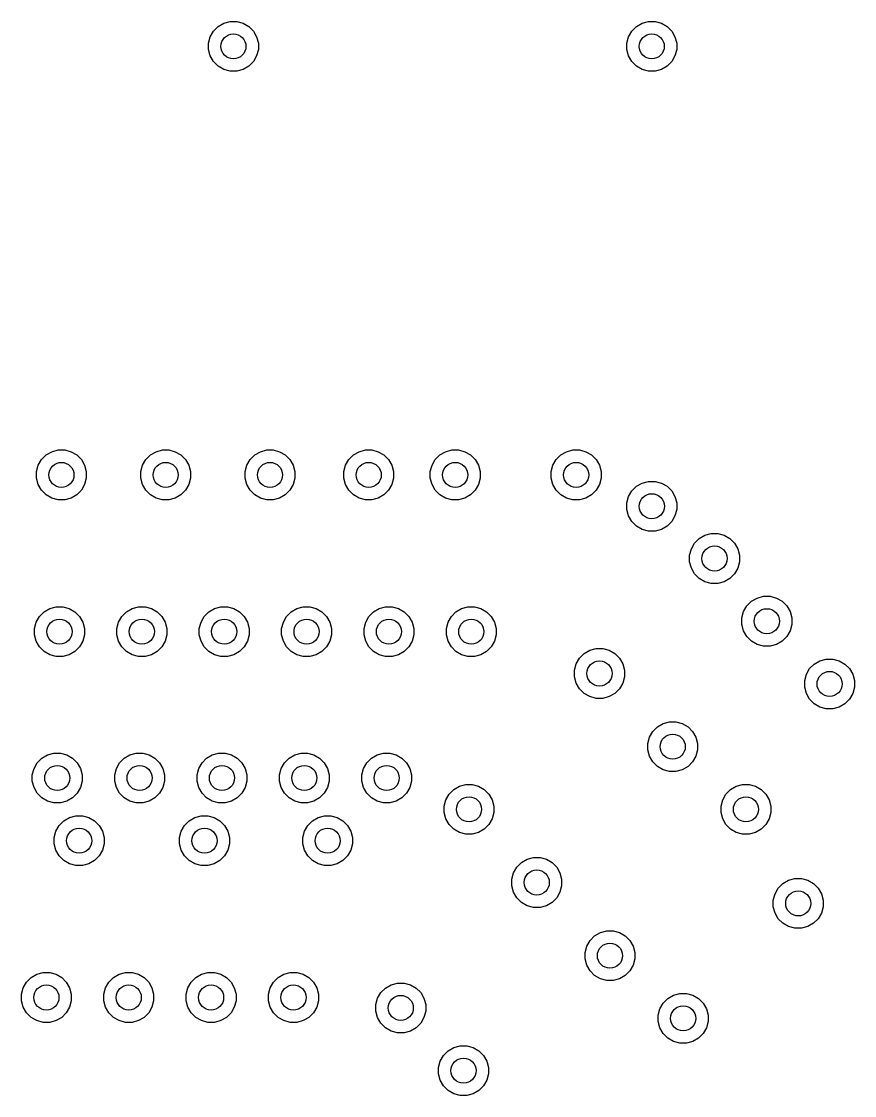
# Model space of a CAD drawing. Header units: inches. Extents: x 5.8 to 17.9, y -6.4 to -1.3.
# Drawn here: x 14.834 to 15.232, y -4.64 to -4.126 of the extents above; entities that cross this region are included whole.
import ezdxf

# ---------------------------------------------------------------- set-up
doc = ezdxf.new("R2010")
doc.units = ezdxf.units.IN
doc.header["$MEASUREMENT"] = 0
doc.layers.add('In1.Cu', color=91, linetype='CONTINUOUS', true_color=0x7fc87f)

msp = doc.modelspace()

# ---------------------------------------------------------------- linework, layer by layer
at = {"layer": 'In1.Cu', "linetype": 'CONTINUOUS'}
for p, q in [((14.92446, -4.13365), (14.92602, -4.13094)), ((14.92602, -4.13094), (14.92824, -4.12872)), ((14.92824, -4.12872), (14.93096, -4.12715)), ((14.93096, -4.12715), (14.93398, -4.12634)), ((14.93398, -4.12634), (14.93712, -4.12634)), ((14.93712, -4.12634), (14.94015, -4.12715)), ((14.94015, -4.12715), (14.94286, -4.12872)), ((14.94286, -4.12872), (14.94508, -4.13094)), ((14.94508, -4.13094), (14.94665, -4.13365)), ((15.12446, -4.13365), (15.12602, -4.13094)), ((15.12602, -4.13094), (15.12824, -4.12872)), ((15.12824, -4.12872), (15.13096, -4.12715)), ((15.13096, -4.12715), (15.13398, -4.12634)), ((15.13398, -4.12634), (15.13712, -4.12634)), ((15.13712, -4.12634), (15.14015, -4.12715)), ((15.14015, -4.12715), (15.14286, -4.12872)), ((15.14286, -4.12872), (15.14508, -4.13094)), ((15.14508, -4.13094), (15.14664, -4.13365)), ((14.92365, -4.13668), (14.92446, -4.13365)), ((14.94665, -4.13365), (14.94746, -4.13668)), ((15.12365, -4.13668), (15.12446, -4.13365)), ((15.14664, -4.13365), (15.14746, -4.13668)), ((14.92365, -4.13982), (14.92365, -4.13668)), ((14.92446, -4.14284), (14.92365, -4.13982)), ((14.94746, -4.13982), (14.94665, -4.14284)), ((14.94746, -4.13668), (14.94746, -4.13982)), ((15.12365, -4.13982), (15.12365, -4.13668)), ((15.12446, -4.14284), (15.12365, -4.13982)), ((15.14746, -4.13982), (15.14664, -4.14284)), ((15.14746, -4.13668), (15.14746, -4.13982)), ((14.92602, -4.14556), (14.92446, -4.14284)), ((14.92824, -4.14777), (14.92602, -4.14556)), ((14.94508, -4.14556), (14.94286, -4.14777)), ((14.94665, -4.14284), (14.94508, -4.14556)), ((15.12602, -4.14556), (15.12446, -4.14284)), ((15.12824, -4.14777), (15.12602, -4.14556)), ((15.14508, -4.14556), (15.14286, -4.14777)), ((15.14664, -4.14284), (15.14508, -4.14556)), ((14.93096, -4.14934), (14.92824, -4.14777)), ((14.93398, -4.15015), (14.93096, -4.14934)), ((14.93712, -4.15015), (14.93398, -4.15015)), ((14.94015, -4.14934), (14.93712, -4.15015)), ((14.94286, -4.14777), (14.94015, -4.14934)), ((15.13096, -4.14934), (15.12824, -4.14777)), ((15.13398, -4.15015), (15.13096, -4.14934)), ((15.13712, -4.15015), (15.13398, -4.15015)), ((15.14015, -4.14934), (15.13712, -4.15015)), ((15.14286, -4.14777), (15.14015, -4.14934)), ((14.84873, -4.33215), (14.85176, -4.33134)), ((14.85176, -4.33134), (14.85489, -4.33134)), ((14.85489, -4.33134), (14.85792, -4.33215)), ((14.89857, -4.33215), (14.9016, -4.33134)), ((14.9016, -4.33134), (14.90474, -4.33134)), ((14.90474, -4.33134), (14.90776, -4.33215)), ((14.94844, -4.33215), (14.95146, -4.33134)), ((14.95146, -4.33134), (14.9546, -4.33134)), ((14.9546, -4.33134), (14.95763, -4.33215)), ((14.99562, -4.33215), (14.99865, -4.33134)), ((14.99865, -4.33134), (15.00178, -4.33134)), ((15.00178, -4.33134), (15.00481, -4.33215)), ((15.03698, -4.33215), (15.04001, -4.33134)), ((15.04001, -4.33134), (15.04314, -4.33134)), ((15.04314, -4.33134), (15.04617, -4.33215)), ((15.09479, -4.33215), (15.09782, -4.33134)), ((15.09782, -4.33134), (15.10096, -4.33134)), ((15.10096, -4.33134), (15.10398, -4.33215)), ((14.84223, -4.33865), (14.8438, -4.33594)), ((14.8438, -4.33594), (14.84602, -4.33372)), ((14.84602, -4.33372), (14.84873, -4.33215)), ((14.85792, -4.33215), (14.86064, -4.33372)), ((14.86064, -4.33372), (14.86285, -4.33594)), ((14.86285, -4.33594), (14.86442, -4.33865)), ((14.89208, -4.33865), (14.89364, -4.33594)), ((14.89364, -4.33594), (14.89586, -4.33372)), ((14.89586, -4.33372), (14.89857, -4.33215)), ((14.90776, -4.33215), (14.91048, -4.33372)), ((14.91048, -4.33372), (14.9127, -4.33594)), ((14.9127, -4.33594), (14.91426, -4.33865)), ((14.94194, -4.33865), (14.94351, -4.33594)), ((14.94351, -4.33594), (14.94572, -4.33372)), ((14.94572, -4.33372), (14.94844, -4.33215)), ((14.95763, -4.33215), (14.96034, -4.33372)), ((14.96034, -4.33372), (14.96256, -4.33594)), ((14.96256, -4.33594), (14.96413, -4.33865)), ((14.98912, -4.33865), (14.99069, -4.33594)), ((14.99069, -4.33594), (14.99291, -4.33372)), ((14.99291, -4.33372), (14.99562, -4.33215)), ((15.00481, -4.33215), (15.00753, -4.33372)), ((15.00753, -4.33372), (15.00974, -4.33594)), ((15.00974, -4.33594), (15.01131, -4.33865)), ((15.03048, -4.33865), (15.03205, -4.33594)), ((15.03205, -4.33594), (15.03426, -4.33372)), ((15.03426, -4.33372), (15.03698, -4.33215)), ((15.04617, -4.33215), (15.04888, -4.33372)), ((15.04888, -4.33372), (15.0511, -4.33594)), ((15.0511, -4.33594), (15.05267, -4.33865)), ((15.0883, -4.33865), (15.08986, -4.33594)), ((15.08986, -4.33594), (15.09208, -4.33372)), ((15.09208, -4.33372), (15.09479, -4.33215)), ((15.10398, -4.33215), (15.1067, -4.33372)), ((15.1067, -4.33372), (15.10892, -4.33594)), ((15.10892, -4.33594), (15.11048, -4.33865)), ((14.84142, -4.34168), (14.84223, -4.33865)), ((14.84142, -4.34482), (14.84142, -4.34168)), ((14.86442, -4.33865), (14.86523, -4.34168)), ((14.86523, -4.34168), (14.86523, -4.34482)), ((14.89126, -4.34168), (14.89208, -4.33865)), ((14.89126, -4.34482), (14.89126, -4.34168)), ((14.91426, -4.33865), (14.91507, -4.34168)), ((14.91507, -4.34168), (14.91507, -4.34482)), ((14.94113, -4.34168), (14.94194, -4.33865)), ((14.94113, -4.34482), (14.94113, -4.34168)), ((14.96413, -4.33865), (14.96494, -4.34168)), ((14.96494, -4.34168), (14.96494, -4.34482)), ((14.98831, -4.34168), (14.98912, -4.33865)), ((14.98831, -4.34482), (14.98831, -4.34168)), ((15.01131, -4.33865), (15.01212, -4.34168)), ((15.01212, -4.34168), (15.01212, -4.34482)), ((15.02967, -4.34168), (15.03048, -4.33865)), ((15.02967, -4.34482), (15.02967, -4.34168)), ((15.05267, -4.33865), (15.05348, -4.34168)), ((15.05348, -4.34168), (15.05348, -4.34482)), ((15.08748, -4.34168), (15.0883, -4.33865)), ((15.08748, -4.34482), (15.08748, -4.34168)), ((15.11048, -4.33865), (15.11129, -4.34168)), ((15.11129, -4.34168), (15.11129, -4.34482)), ((14.84223, -4.34784), (14.84142, -4.34482)), ((14.86523, -4.34482), (14.86442, -4.34784)), ((14.89208, -4.34784), (14.89126, -4.34482)), ((14.91507, -4.34482), (14.91426, -4.34784)), ((14.94194, -4.34784), (14.94113, -4.34482)), ((14.96494, -4.34482), (14.96413, -4.34784)), ((14.98912, -4.34784), (14.98831, -4.34482)), ((15.01212, -4.34482), (15.01131, -4.34784)), ((15.03048, -4.34784), (15.02967, -4.34482)), ((15.05348, -4.34482), (15.05267, -4.34784)), ((15.0883, -4.34784), (15.08748, -4.34482)), ((15.11129, -4.34482), (15.11048, -4.34784)), ((15.13096, -4.34715), (15.13398, -4.34634)), ((15.13398, -4.34634), (15.13712, -4.34634)), ((15.13712, -4.34634), (15.14015, -4.34715)), ((14.8438, -4.35056), (14.84223, -4.34784)), ((14.84602, -4.35277), (14.8438, -4.35056)), ((14.86285, -4.35056), (14.86064, -4.35277)), ((14.86442, -4.34784), (14.86285, -4.35056)), ((14.89364, -4.35056), (14.89208, -4.34784)), ((14.89586, -4.35277), (14.89364, -4.35056)), ((14.9127, -4.35056), (14.91048, -4.35277)), ((14.91426, -4.34784), (14.9127, -4.35056)), ((14.94351, -4.35056), (14.94194, -4.34784)), ((14.94572, -4.35277), (14.94351, -4.35056)), ((14.96256, -4.35056), (14.96034, -4.35277)), ((14.96413, -4.34784), (14.96256, -4.35056)), ((14.99069, -4.35056), (14.98912, -4.34784)), ((14.99291, -4.35277), (14.99069, -4.35056)), ((15.00974, -4.35056), (15.00753, -4.35277)), ((15.01131, -4.34784), (15.00974, -4.35056)), ((15.03205, -4.35056), (15.03048, -4.34784)), ((15.03426, -4.35277), (15.03205, -4.35056)), ((15.0511, -4.35056), (15.04888, -4.35277)), ((15.05267, -4.34784), (15.0511, -4.35056)), ((15.08986, -4.35056), (15.0883, -4.34784)), ((15.09208, -4.35277), (15.08986, -4.35056)), ((15.10892, -4.35056), (15.1067, -4.35277)), ((15.11048, -4.34784), (15.10892, -4.35056)), ((15.12446, -4.35365), (15.12602, -4.35094)), ((15.12602, -4.35094), (15.12824, -4.34872)), ((15.12824, -4.34872), (15.13096, -4.34715)), ((15.14015, -4.34715), (15.14286, -4.34872)), ((15.14286, -4.34872), (15.14508, -4.35094)), ((15.14508, -4.35094), (15.14664, -4.35365)), ((14.84873, -4.35434), (14.84602, -4.35277)), ((14.85176, -4.35515), (14.84873, -4.35434)), ((14.85489, -4.35515), (14.85176, -4.35515)), ((14.85792, -4.35434), (14.85489, -4.35515)), ((14.86064, -4.35277), (14.85792, -4.35434)), ((14.89857, -4.35434), (14.89586, -4.35277)), ((14.9016, -4.35515), (14.89857, -4.35434)), ((14.90474, -4.35515), (14.9016, -4.35515)), ((14.90776, -4.35434), (14.90474, -4.35515)), ((14.91048, -4.35277), (14.90776, -4.35434)), ((14.94844, -4.35434), (14.94572, -4.35277)), ((14.95146, -4.35515), (14.94844, -4.35434)), ((14.9546, -4.35515), (14.95146, -4.35515)), ((14.95763, -4.35434), (14.9546, -4.35515)), ((14.96034, -4.35277), (14.95763, -4.35434)), ((14.99562, -4.35434), (14.99291, -4.35277)), ((14.99865, -4.35515), (14.99562, -4.35434)), ((15.00178, -4.35515), (14.99865, -4.35515)), ((15.00481, -4.35434), (15.00178, -4.35515)), ((15.00753, -4.35277), (15.00481, -4.35434)), ((15.03698, -4.35434), (15.03426, -4.35277)), ((15.04001, -4.35515), (15.03698, -4.35434)), ((15.04314, -4.35515), (15.04001, -4.35515)), ((15.04617, -4.35434), (15.04314, -4.35515)), ((15.04888, -4.35277), (15.04617, -4.35434)), ((15.09479, -4.35434), (15.09208, -4.35277)), ((15.09782, -4.35515), (15.09479, -4.35434)), ((15.10096, -4.35515), (15.09782, -4.35515)), ((15.10398, -4.35434), (15.10096, -4.35515)), ((15.1067, -4.35277), (15.10398, -4.35434)), ((15.12365, -4.35668), (15.12446, -4.35365)), ((15.12365, -4.35982), (15.12365, -4.35668)), ((15.14664, -4.35365), (15.14746, -4.35668)), ((15.14746, -4.35668), (15.14746, -4.35982)), ((15.12446, -4.36284), (15.12365, -4.35982)), ((15.14746, -4.35982), (15.14664, -4.36284)), ((15.12602, -4.36556), (15.12446, -4.36284)), ((15.12824, -4.36777), (15.12602, -4.36556)), ((15.14508, -4.36556), (15.14286, -4.36777)), ((15.14664, -4.36284), (15.14508, -4.36556)), ((15.13096, -4.36934), (15.12824, -4.36777)), ((15.13398, -4.37015), (15.13096, -4.36934)), ((15.13712, -4.37015), (15.13398, -4.37015)), ((15.14015, -4.36934), (15.13712, -4.37015)), ((15.14286, -4.36777), (15.14015, -4.36934)), ((15.15824, -4.37372), (15.16096, -4.37215)), ((15.16096, -4.37215), (15.16398, -4.37134)), ((15.16398, -4.37134), (15.16712, -4.37134)), ((15.16712, -4.37134), (15.17015, -4.37215)), ((15.17015, -4.37215), (15.17286, -4.37372)), ((15.15446, -4.37865), (15.15602, -4.37594)), ((15.15602, -4.37594), (15.15824, -4.37372)), ((15.17286, -4.37372), (15.17508, -4.37594)), ((15.17508, -4.37594), (15.17664, -4.37865)), ((15.15365, -4.38168), (15.15446, -4.37865)), ((15.15365, -4.38482), (15.15365, -4.38168)), ((15.17664, -4.37865), (15.17746, -4.38168)), ((15.17746, -4.38168), (15.17746, -4.38482)), ((15.15446, -4.38784), (15.15365, -4.38482)), ((15.15602, -4.39056), (15.15446, -4.38784)), ((15.17664, -4.38784), (15.17508, -4.39056)), ((15.17746, -4.38482), (15.17664, -4.38784)), ((15.15824, -4.39277), (15.15602, -4.39056)), ((15.16096, -4.39434), (15.15824, -4.39277)), ((15.17286, -4.39277), (15.17015, -4.39434)), ((15.17508, -4.39056), (15.17286, -4.39277)), ((15.16398, -4.39515), (15.16096, -4.39434)), ((15.16712, -4.39515), (15.16398, -4.39515)), ((15.17015, -4.39434), (15.16712, -4.39515)), ((15.18324, -4.40372), (15.18596, -4.40215)), ((15.18596, -4.40215), (15.18898, -4.40134)), ((15.18898, -4.40134), (15.19212, -4.40134)), ((15.19212, -4.40134), (15.19515, -4.40215)), ((15.19515, -4.40215), (15.19786, -4.40372)), ((14.84509, -4.40872), (14.84781, -4.40715)), ((14.84781, -4.40715), (14.85083, -4.40634)), ((14.85083, -4.40634), (14.85397, -4.40634)), ((14.85397, -4.40634), (14.857, -4.40715)), ((14.857, -4.40715), (14.85971, -4.40872)), ((14.88446, -4.40872), (14.88718, -4.40715)), ((14.88718, -4.40715), (14.8902, -4.40634)), ((14.8902, -4.40634), (14.89334, -4.40634)), ((14.89334, -4.40634), (14.89637, -4.40715)), ((14.89637, -4.40715), (14.89908, -4.40872)), ((14.92383, -4.40872), (14.92655, -4.40715)), ((14.92655, -4.40715), (14.92957, -4.40634)), ((14.92957, -4.40634), (14.93271, -4.40634)), ((14.93271, -4.40634), (14.93574, -4.40715)), ((14.93574, -4.40715), (14.93845, -4.40872)), ((14.9632, -4.40872), (14.96592, -4.40715)), ((14.96592, -4.40715), (14.96894, -4.40634)), ((14.96894, -4.40634), (14.97208, -4.40634)), ((14.97208, -4.40634), (14.97511, -4.40715)), ((14.97511, -4.40715), (14.97782, -4.40872)), ((15.00257, -4.40872), (15.00529, -4.40715)), ((15.00529, -4.40715), (15.00831, -4.40634)), ((15.00831, -4.40634), (15.01145, -4.40634)), ((15.01145, -4.40634), (15.01448, -4.40715)), ((15.01448, -4.40715), (15.01719, -4.40872)), ((15.04194, -4.40872), (15.04466, -4.40715)), ((15.04466, -4.40715), (15.04768, -4.40634)), ((15.04768, -4.40634), (15.05082, -4.40634)), ((15.05082, -4.40634), (15.05385, -4.40715)), ((15.05385, -4.40715), (15.05656, -4.40872)), ((15.17946, -4.40865), (15.18102, -4.40594)), ((15.18102, -4.40594), (15.18324, -4.40372)), ((15.19786, -4.40372), (15.20008, -4.40594)), ((15.20008, -4.40594), (15.20164, -4.40865)), ((14.84131, -4.41365), (14.84288, -4.41094)), ((14.84288, -4.41094), (14.84509, -4.40872)), ((14.85971, -4.40872), (14.86193, -4.41094)), ((14.86193, -4.41094), (14.8635, -4.41365)), ((14.88068, -4.41365), (14.88225, -4.41094)), ((14.88225, -4.41094), (14.88446, -4.40872)), ((14.89908, -4.40872), (14.9013, -4.41094)), ((14.9013, -4.41094), (14.90287, -4.41365)), ((14.92005, -4.41365), (14.92162, -4.41094)), ((14.92162, -4.41094), (14.92383, -4.40872)), ((14.93845, -4.40872), (14.94067, -4.41094)), ((14.94067, -4.41094), (14.94224, -4.41365)), ((14.95942, -4.41365), (14.96099, -4.41094)), ((14.96099, -4.41094), (14.9632, -4.40872)), ((14.97782, -4.40872), (14.98004, -4.41094)), ((14.98004, -4.41094), (14.98161, -4.41365)), ((14.99879, -4.41365), (15.00036, -4.41094)), ((15.00036, -4.41094), (15.00257, -4.40872)), ((15.01719, -4.40872), (15.01941, -4.41094)), ((15.01941, -4.41094), (15.02098, -4.41365)), ((15.03816, -4.41365), (15.03973, -4.41094)), ((15.03973, -4.41094), (15.04194, -4.40872)), ((15.05656, -4.40872), (15.05878, -4.41094)), ((15.05878, -4.41094), (15.06035, -4.41365)), ((15.17865, -4.41168), (15.17946, -4.40865)), ((15.17865, -4.41482), (15.17865, -4.41168)), ((15.20164, -4.40865), (15.20246, -4.41168)), ((15.20246, -4.41168), (15.20246, -4.41482)), ((14.8405, -4.41668), (14.84131, -4.41365)), ((14.8405, -4.41982), (14.8405, -4.41668)), ((14.8635, -4.41365), (14.86431, -4.41668)), ((14.86431, -4.41668), (14.86431, -4.41982)), ((14.87987, -4.41668), (14.88068, -4.41365)), ((14.87987, -4.41982), (14.87987, -4.41668)), ((14.90287, -4.41365), (14.90368, -4.41668)), ((14.90368, -4.41668), (14.90368, -4.41982)), ((14.91924, -4.41668), (14.92005, -4.41365)), ((14.91924, -4.41982), (14.91924, -4.41668)), ((14.94224, -4.41365), (14.94305, -4.41668)), ((14.94305, -4.41668), (14.94305, -4.41982)), ((14.95861, -4.41668), (14.95942, -4.41365)), ((14.95861, -4.41982), (14.95861, -4.41668)), ((14.98161, -4.41365), (14.98242, -4.41668)), ((14.98242, -4.41668), (14.98242, -4.41982)), ((14.99798, -4.41668), (14.99879, -4.41365)), ((14.99798, -4.41982), (14.99798, -4.41668)), ((15.02098, -4.41365), (15.02179, -4.41668)), ((15.02179, -4.41668), (15.02179, -4.41982)), ((15.03735, -4.41668), (15.03816, -4.41365)), ((15.03735, -4.41982), (15.03735, -4.41668)), ((15.06035, -4.41365), (15.06116, -4.41668)), ((15.06116, -4.41668), (15.06116, -4.41982)), ((15.17946, -4.41784), (15.17865, -4.41482)), ((15.18102, -4.42056), (15.17946, -4.41784)), ((15.20164, -4.41784), (15.20008, -4.42056)), ((15.20246, -4.41482), (15.20164, -4.41784)), ((14.84131, -4.42284), (14.8405, -4.41982)), ((14.84288, -4.42556), (14.84131, -4.42284)), ((14.8635, -4.42284), (14.86193, -4.42556)), ((14.86431, -4.41982), (14.8635, -4.42284)), ((14.88068, -4.42284), (14.87987, -4.41982)), ((14.88225, -4.42556), (14.88068, -4.42284)), ((14.90287, -4.42284), (14.9013, -4.42556)), ((14.90368, -4.41982), (14.90287, -4.42284)), ((14.92005, -4.42284), (14.91924, -4.41982)), ((14.92162, -4.42556), (14.92005, -4.42284)), ((14.94224, -4.42284), (14.94067, -4.42556)), ((14.94305, -4.41982), (14.94224, -4.42284)), ((14.95942, -4.42284), (14.95861, -4.41982)), ((14.96099, -4.42556), (14.95942, -4.42284)), ((14.98161, -4.42284), (14.98004, -4.42556)), ((14.98242, -4.41982), (14.98161, -4.42284)), ((14.99879, -4.42284), (14.99798, -4.41982)), ((15.00036, -4.42556), (14.99879, -4.42284)), ((15.02098, -4.42284), (15.01941, -4.42556)), ((15.02179, -4.41982), (15.02098, -4.42284)), ((15.03816, -4.42284), (15.03735, -4.41982)), ((15.03973, -4.42556), (15.03816, -4.42284)), ((15.06035, -4.42284), (15.05878, -4.42556)), ((15.06116, -4.41982), (15.06035, -4.42284)), ((15.18324, -4.42277), (15.18102, -4.42056)), ((15.18596, -4.42434), (15.18324, -4.42277)), ((15.19786, -4.42277), (15.19515, -4.42434)), ((15.20008, -4.42056), (15.19786, -4.42277)), ((14.84509, -4.42777), (14.84288, -4.42556)), ((14.84781, -4.42934), (14.84509, -4.42777)), ((14.85971, -4.42777), (14.857, -4.42934)), ((14.86193, -4.42556), (14.85971, -4.42777)), ((14.88446, -4.42777), (14.88225, -4.42556)), ((14.88718, -4.42934), (14.88446, -4.42777)), ((14.89908, -4.42777), (14.89637, -4.42934)), ((14.9013, -4.42556), (14.89908, -4.42777)), ((14.92383, -4.42777), (14.92162, -4.42556)), ((14.92655, -4.42934), (14.92383, -4.42777)), ((14.93845, -4.42777), (14.93574, -4.42934)), ((14.94067, -4.42556), (14.93845, -4.42777)), ((14.9632, -4.42777), (14.96099, -4.42556)), ((14.96592, -4.42934), (14.9632, -4.42777)), ((14.97782, -4.42777), (14.97511, -4.42934)), ((14.98004, -4.42556), (14.97782, -4.42777)), ((15.00257, -4.42777), (15.00036, -4.42556)), ((15.00529, -4.42934), (15.00257, -4.42777)), ((15.01719, -4.42777), (15.01448, -4.42934)), ((15.01941, -4.42556), (15.01719, -4.42777)), ((15.04194, -4.42777), (15.03973, -4.42556)), ((15.04466, -4.42934), (15.04194, -4.42777)), ((15.05656, -4.42777), (15.05385, -4.42934)), ((15.05878, -4.42556), (15.05656, -4.42777)), ((15.10102, -4.43094), (15.10324, -4.42872)), ((15.10324, -4.42872), (15.10596, -4.42715)), ((15.10596, -4.42715), (15.10898, -4.42634)), ((15.10898, -4.42634), (15.11212, -4.42634)), ((15.11212, -4.42634), (15.11515, -4.42715)), ((15.11515, -4.42715), (15.11786, -4.42872)), ((15.11786, -4.42872), (15.12008, -4.43094)), ((15.18898, -4.42515), (15.18596, -4.42434)), ((15.19212, -4.42515), (15.18898, -4.42515)), ((15.19515, -4.42434), (15.19212, -4.42515)), ((14.85083, -4.43015), (14.84781, -4.42934)), ((14.85397, -4.43015), (14.85083, -4.43015)), ((14.857, -4.42934), (14.85397, -4.43015)), ((14.8902, -4.43015), (14.88718, -4.42934)), ((14.89334, -4.43015), (14.8902, -4.43015)), ((14.89637, -4.42934), (14.89334, -4.43015)), ((14.92957, -4.43015), (14.92655, -4.42934)), ((14.93271, -4.43015), (14.92957, -4.43015)), ((14.93574, -4.42934), (14.93271, -4.43015)), ((14.96894, -4.43015), (14.96592, -4.42934)), ((14.97208, -4.43015), (14.96894, -4.43015)), ((14.97511, -4.42934), (14.97208, -4.43015)), ((15.00831, -4.43015), (15.00529, -4.42934)), ((15.01145, -4.43015), (15.00831, -4.43015)), ((15.01448, -4.42934), (15.01145, -4.43015)), ((15.04768, -4.43015), (15.04466, -4.42934)), ((15.05082, -4.43015), (15.04768, -4.43015)), ((15.05385, -4.42934), (15.05082, -4.43015)), ((15.09865, -4.43668), (15.09946, -4.43365)), ((15.09946, -4.43365), (15.10102, -4.43094)), ((15.12008, -4.43094), (15.12164, -4.43365)), ((15.12164, -4.43365), (15.12246, -4.43668)), ((15.21102, -4.43594), (15.21324, -4.43372)), ((15.21324, -4.43372), (15.21596, -4.43215)), ((15.21596, -4.43215), (15.21898, -4.43134)), ((15.21898, -4.43134), (15.22212, -4.43134)), ((15.22212, -4.43134), (15.22515, -4.43215)), ((15.22515, -4.43215), (15.22786, -4.43372)), ((15.22786, -4.43372), (15.23008, -4.43594)), ((15.09865, -4.43982), (15.09865, -4.43668)), ((15.12246, -4.43668), (15.12246, -4.43982)), ((15.20865, -4.44168), (15.20946, -4.43865)), ((15.20946, -4.43865), (15.21102, -4.43594)), ((15.23008, -4.43594), (15.23165, -4.43865)), ((15.23165, -4.43865), (15.23246, -4.44168)), ((15.09946, -4.44284), (15.09865, -4.43982)), ((15.10102, -4.44556), (15.09946, -4.44284)), ((15.12164, -4.44284), (15.12008, -4.44556)), ((15.12246, -4.43982), (15.12164, -4.44284)), ((15.20865, -4.44482), (15.20865, -4.44168)), ((15.23246, -4.44168), (15.23246, -4.44482)), ((15.10324, -4.44777), (15.10102, -4.44556)), ((15.10596, -4.44934), (15.10324, -4.44777)), ((15.10898, -4.45015), (15.10596, -4.44934)), ((15.11515, -4.44934), (15.11212, -4.45015)), ((15.11786, -4.44777), (15.11515, -4.44934)), ((15.12008, -4.44556), (15.11786, -4.44777)), ((15.20946, -4.44784), (15.20865, -4.44482)), ((15.21102, -4.45056), (15.20946, -4.44784)), ((15.23165, -4.44784), (15.23008, -4.45056)), ((15.23246, -4.44482), (15.23165, -4.44784)), ((15.11212, -4.45015), (15.10898, -4.45015)), ((15.21324, -4.45277), (15.21102, -4.45056)), ((15.21596, -4.45434), (15.21324, -4.45277)), ((15.21898, -4.45515), (15.21596, -4.45434)), ((15.22515, -4.45434), (15.22212, -4.45515)), ((15.22786, -4.45277), (15.22515, -4.45434)), ((15.23008, -4.45056), (15.22786, -4.45277)), ((15.22212, -4.45515), (15.21898, -4.45515)), ((15.13602, -4.46594), (15.13824, -4.46372)), ((15.13824, -4.46372), (15.14096, -4.46215)), ((15.14096, -4.46215), (15.14398, -4.46134)), ((15.14398, -4.46134), (15.14712, -4.46134)), ((15.14712, -4.46134), (15.15015, -4.46215)), ((15.15015, -4.46215), (15.15286, -4.46372)), ((15.15286, -4.46372), (15.15508, -4.46594)), ((15.13365, -4.47168), (15.13446, -4.46865)), ((15.13446, -4.46865), (15.13602, -4.46594)), ((15.15508, -4.46594), (15.15664, -4.46865)), ((15.15664, -4.46865), (15.15746, -4.47168)), ((15.13365, -4.47482), (15.13365, -4.47168)), ((15.13446, -4.47784), (15.13365, -4.47482)), ((15.15746, -4.47482), (15.15664, -4.47784)), ((15.15746, -4.47168), (15.15746, -4.47482)), ((14.84179, -4.48094), (14.84401, -4.47872)), ((14.84401, -4.47872), (14.84672, -4.47715)), ((14.84672, -4.47715), (14.84975, -4.47634)), ((14.84975, -4.47634), (14.85289, -4.47634)), ((14.85289, -4.47634), (14.85591, -4.47715)), ((14.85591, -4.47715), (14.85863, -4.47872)), ((14.85863, -4.47872), (14.86085, -4.48094)), ((14.88116, -4.48094), (14.88338, -4.47872)), ((14.88338, -4.47872), (14.88609, -4.47715)), ((14.88609, -4.47715), (14.88912, -4.47634)), ((14.88912, -4.47634), (14.89226, -4.47634)), ((14.89226, -4.47634), (14.89528, -4.47715)), ((14.89528, -4.47715), (14.898, -4.47872)), ((14.898, -4.47872), (14.90022, -4.48094)), ((14.92053, -4.48094), (14.92275, -4.47872)), ((14.92275, -4.47872), (14.92546, -4.47715)), ((14.92546, -4.47715), (14.92849, -4.47634)), ((14.92849, -4.47634), (14.93163, -4.47634)), ((14.93163, -4.47634), (14.93465, -4.47715)), ((14.93465, -4.47715), (14.93737, -4.47872)), ((14.93737, -4.47872), (14.93959, -4.48094)), ((14.9599, -4.48094), (14.96212, -4.47872)), ((14.96212, -4.47872), (14.96483, -4.47715)), ((14.96483, -4.47715), (14.96786, -4.47634)), ((14.96786, -4.47634), (14.971, -4.47634)), ((14.971, -4.47634), (14.97402, -4.47715)), ((14.97402, -4.47715), (14.97674, -4.47872)), ((14.97674, -4.47872), (14.97896, -4.48094)), ((14.99927, -4.48094), (15.00149, -4.47872)), ((15.00149, -4.47872), (15.0042, -4.47715)), ((15.0042, -4.47715), (15.00723, -4.47634)), ((15.00723, -4.47634), (15.01037, -4.47634)), ((15.01037, -4.47634), (15.01339, -4.47715)), ((15.01339, -4.47715), (15.01611, -4.47872)), ((15.01611, -4.47872), (15.01833, -4.48094)), ((15.13602, -4.48056), (15.13446, -4.47784)), ((15.15664, -4.47784), (15.15508, -4.48056)), ((14.83941, -4.48668), (14.84023, -4.48365)), ((14.84023, -4.48365), (14.84179, -4.48094)), ((14.86085, -4.48094), (14.86241, -4.48365)), ((14.86241, -4.48365), (14.86322, -4.48668)), ((14.87878, -4.48668), (14.8796, -4.48365)), ((14.8796, -4.48365), (14.88116, -4.48094)), ((14.90022, -4.48094), (14.90178, -4.48365)), ((14.90178, -4.48365), (14.90259, -4.48668)), ((14.91815, -4.48668), (14.91897, -4.48365)), ((14.91897, -4.48365), (14.92053, -4.48094)), ((14.93959, -4.48094), (14.94115, -4.48365)), ((14.94115, -4.48365), (14.94196, -4.48668)), ((14.95752, -4.48668), (14.95834, -4.48365)), ((14.95834, -4.48365), (14.9599, -4.48094)), ((14.97896, -4.48094), (14.98052, -4.48365)), ((14.98052, -4.48365), (14.98133, -4.48668)), ((14.99689, -4.48668), (14.99771, -4.48365)), ((14.99771, -4.48365), (14.99927, -4.48094)), ((15.01833, -4.48094), (15.01989, -4.48365)), ((15.01989, -4.48365), (15.0207, -4.48668)), ((15.13824, -4.48277), (15.13602, -4.48056)), ((15.14096, -4.48434), (15.13824, -4.48277)), ((15.14398, -4.48515), (15.14096, -4.48434)), ((15.14712, -4.48515), (15.14398, -4.48515)), ((15.15015, -4.48434), (15.14712, -4.48515)), ((15.15286, -4.48277), (15.15015, -4.48434)), ((15.15508, -4.48056), (15.15286, -4.48277)), ((14.83941, -4.48982), (14.83941, -4.48668)), ((14.84023, -4.49284), (14.83941, -4.48982)), ((14.86322, -4.48982), (14.86241, -4.49284)), ((14.86322, -4.48668), (14.86322, -4.48982)), ((14.87878, -4.48982), (14.87878, -4.48668)), ((14.8796, -4.49284), (14.87878, -4.48982)), ((14.90259, -4.48982), (14.90178, -4.49284)), ((14.90259, -4.48668), (14.90259, -4.48982)), ((14.91815, -4.48982), (14.91815, -4.48668)), ((14.91897, -4.49284), (14.91815, -4.48982)), ((14.94196, -4.48982), (14.94115, -4.49284)), ((14.94196, -4.48668), (14.94196, -4.48982)), ((14.95752, -4.48982), (14.95752, -4.48668)), ((14.95834, -4.49284), (14.95752, -4.48982)), ((14.98133, -4.48982), (14.98052, -4.49284)), ((14.98133, -4.48668), (14.98133, -4.48982)), ((14.99689, -4.48982), (14.99689, -4.48668)), ((14.99771, -4.49284), (14.99689, -4.48982)), ((15.0207, -4.48982), (15.01989, -4.49284)), ((15.0207, -4.48668), (15.0207, -4.48982)), ((14.84179, -4.49556), (14.84023, -4.49284)), ((14.84401, -4.49777), (14.84179, -4.49556)), ((14.86085, -4.49556), (14.85863, -4.49777)), ((14.86241, -4.49284), (14.86085, -4.49556)), ((14.88116, -4.49556), (14.8796, -4.49284)), ((14.88338, -4.49777), (14.88116, -4.49556)), ((14.90022, -4.49556), (14.898, -4.49777)), ((14.90178, -4.49284), (14.90022, -4.49556)), ((14.92053, -4.49556), (14.91897, -4.49284)), ((14.92275, -4.49777), (14.92053, -4.49556)), ((14.93959, -4.49556), (14.93737, -4.49777)), ((14.94115, -4.49284), (14.93959, -4.49556)), ((14.9599, -4.49556), (14.95834, -4.49284)), ((14.96212, -4.49777), (14.9599, -4.49556)), ((14.97896, -4.49556), (14.97674, -4.49777)), ((14.98052, -4.49284), (14.97896, -4.49556)), ((14.99927, -4.49556), (14.99771, -4.49284)), ((15.00149, -4.49777), (14.99927, -4.49556)), ((15.01833, -4.49556), (15.01611, -4.49777)), ((15.01989, -4.49284), (15.01833, -4.49556)), ((15.03864, -4.49594), (15.04086, -4.49372)), ((15.04086, -4.49372), (15.04357, -4.49215)), ((15.04357, -4.49215), (15.0466, -4.49134)), ((15.0466, -4.49134), (15.04974, -4.49134)), ((15.04974, -4.49134), (15.05276, -4.49215)), ((15.05276, -4.49215), (15.05548, -4.49372)), ((15.05548, -4.49372), (15.0577, -4.49594)), ((15.17102, -4.49594), (15.17324, -4.49372)), ((15.17324, -4.49372), (15.17596, -4.49215)), ((15.17596, -4.49215), (15.17898, -4.49134)), ((15.17898, -4.49134), (15.18212, -4.49134)), ((15.18212, -4.49134), (15.18515, -4.49215)), ((15.18515, -4.49215), (15.18786, -4.49372)), ((15.18786, -4.49372), (15.19008, -4.49594)), ((14.84672, -4.49934), (14.84401, -4.49777)), ((14.84975, -4.50015), (14.84672, -4.49934)), ((14.85289, -4.50015), (14.84975, -4.50015)), ((14.85591, -4.49934), (14.85289, -4.50015)), ((14.85863, -4.49777), (14.85591, -4.49934)), ((14.88609, -4.49934), (14.88338, -4.49777)), ((14.88912, -4.50015), (14.88609, -4.49934)), ((14.89226, -4.50015), (14.88912, -4.50015)), ((14.89528, -4.49934), (14.89226, -4.50015)), ((14.898, -4.49777), (14.89528, -4.49934)), ((14.92546, -4.49934), (14.92275, -4.49777)), ((14.92849, -4.50015), (14.92546, -4.49934)), ((14.93163, -4.50015), (14.92849, -4.50015)), ((14.93465, -4.49934), (14.93163, -4.50015)), ((14.93737, -4.49777), (14.93465, -4.49934)), ((14.96483, -4.49934), (14.96212, -4.49777)), ((14.96786, -4.50015), (14.96483, -4.49934)), ((14.971, -4.50015), (14.96786, -4.50015)), ((14.97402, -4.49934), (14.971, -4.50015)), ((14.97674, -4.49777), (14.97402, -4.49934)), ((15.0042, -4.49934), (15.00149, -4.49777)), ((15.00723, -4.50015), (15.0042, -4.49934)), ((15.01037, -4.50015), (15.00723, -4.50015)), ((15.01339, -4.49934), (15.01037, -4.50015)), ((15.01611, -4.49777), (15.01339, -4.49934)), ((15.03626, -4.50168), (15.03708, -4.49865)), ((15.03708, -4.49865), (15.03864, -4.49594)), ((15.0577, -4.49594), (15.05926, -4.49865)), ((15.05926, -4.49865), (15.06007, -4.50168)), ((15.16865, -4.50168), (15.16946, -4.49865)), ((15.16946, -4.49865), (15.17102, -4.49594)), ((15.19008, -4.49594), (15.19164, -4.49865)), ((15.19164, -4.49865), (15.19246, -4.50168)), ((15.03626, -4.50482), (15.03626, -4.50168)), ((15.03708, -4.50784), (15.03626, -4.50482)), ((15.06007, -4.50482), (15.05926, -4.50784)), ((15.06007, -4.50168), (15.06007, -4.50482)), ((15.16865, -4.50482), (15.16865, -4.50168)), ((15.16946, -4.50784), (15.16865, -4.50482)), ((15.19246, -4.50482), (15.19164, -4.50784)), ((15.19246, -4.50168), (15.19246, -4.50482)), ((14.85072, -4.51365), (14.85228, -4.51094)), ((14.85228, -4.51094), (14.8545, -4.50872)), ((14.8545, -4.50872), (14.85722, -4.50715)), ((14.85722, -4.50715), (14.86024, -4.50634)), ((14.86024, -4.50634), (14.86338, -4.50634)), ((14.86338, -4.50634), (14.86641, -4.50715)), ((14.86641, -4.50715), (14.86912, -4.50872)), ((14.86912, -4.50872), (14.87134, -4.51094)), ((14.87134, -4.51094), (14.8729, -4.51365)), ((14.91064, -4.51365), (14.91221, -4.51094)), ((14.91221, -4.51094), (14.91442, -4.50872)), ((14.91442, -4.50872), (14.91714, -4.50715)), ((14.91714, -4.50715), (14.92016, -4.50634)), ((14.92016, -4.50634), (14.9233, -4.50634)), ((14.9233, -4.50634), (14.92633, -4.50715)), ((14.92633, -4.50715), (14.92904, -4.50872)), ((14.92904, -4.50872), (14.93126, -4.51094)), ((14.93126, -4.51094), (14.93283, -4.51365)), ((14.9695, -4.51365), (14.97106, -4.51094)), ((14.97106, -4.51094), (14.97328, -4.50872)), ((14.97328, -4.50872), (14.976, -4.50715)), ((14.976, -4.50715), (14.97902, -4.50634)), ((14.97902, -4.50634), (14.98216, -4.50634)), ((14.98216, -4.50634), (14.98519, -4.50715)), ((14.98519, -4.50715), (14.9879, -4.50872)), ((14.9879, -4.50872), (14.99012, -4.51094)), ((14.99012, -4.51094), (14.99168, -4.51365)), ((15.03864, -4.51056), (15.03708, -4.50784)), ((15.04086, -4.51277), (15.03864, -4.51056)), ((15.0577, -4.51056), (15.05548, -4.51277)), ((15.05926, -4.50784), (15.0577, -4.51056)), ((15.17102, -4.51056), (15.16946, -4.50784)), ((15.17324, -4.51277), (15.17102, -4.51056)), ((15.19008, -4.51056), (15.18786, -4.51277)), ((15.19164, -4.50784), (15.19008, -4.51056)), ((14.84991, -4.51668), (14.85072, -4.51365)), ((14.8729, -4.51365), (14.87372, -4.51668)), ((14.90983, -4.51668), (14.91064, -4.51365)), ((14.93283, -4.51365), (14.93364, -4.51668)), ((14.96869, -4.51668), (14.9695, -4.51365)), ((14.99168, -4.51365), (14.9925, -4.51668)), ((15.04357, -4.51434), (15.04086, -4.51277)), ((15.0466, -4.51515), (15.04357, -4.51434)), ((15.04974, -4.51515), (15.0466, -4.51515)), ((15.05276, -4.51434), (15.04974, -4.51515)), ((15.05548, -4.51277), (15.05276, -4.51434)), ((15.17596, -4.51434), (15.17324, -4.51277)), ((15.17898, -4.51515), (15.17596, -4.51434)), ((15.18212, -4.51515), (15.17898, -4.51515)), ((15.18515, -4.51434), (15.18212, -4.51515)), ((15.18786, -4.51277), (15.18515, -4.51434)), ((14.84991, -4.51982), (14.84991, -4.51668)), ((14.85072, -4.52284), (14.84991, -4.51982)), ((14.87372, -4.51982), (14.8729, -4.52284)), ((14.87372, -4.51668), (14.87372, -4.51982)), ((14.90983, -4.51982), (14.90983, -4.51668)), ((14.91064, -4.52284), (14.90983, -4.51982)), ((14.93364, -4.51982), (14.93283, -4.52284)), ((14.93364, -4.51668), (14.93364, -4.51982)), ((14.96869, -4.51982), (14.96869, -4.51668)), ((14.9695, -4.52284), (14.96869, -4.51982)), ((14.9925, -4.51982), (14.99168, -4.52284)), ((14.9925, -4.51668), (14.9925, -4.51982)), ((14.85228, -4.52556), (14.85072, -4.52284)), ((14.8545, -4.52777), (14.85228, -4.52556)), ((14.87134, -4.52556), (14.86912, -4.52777)), ((14.8729, -4.52284), (14.87134, -4.52556)), ((14.91221, -4.52556), (14.91064, -4.52284)), ((14.91442, -4.52777), (14.91221, -4.52556)), ((14.93126, -4.52556), (14.92904, -4.52777)), ((14.93283, -4.52284), (14.93126, -4.52556)), ((14.97106, -4.52556), (14.9695, -4.52284)), ((14.97328, -4.52777), (14.97106, -4.52556)), ((14.99012, -4.52556), (14.9879, -4.52777)), ((14.99168, -4.52284), (14.99012, -4.52556)), ((15.07596, -4.52715), (15.07898, -4.52634)), ((15.07898, -4.52634), (15.08212, -4.52634)), ((15.08212, -4.52634), (15.08515, -4.52715)), ((14.85722, -4.52934), (14.8545, -4.52777)), ((14.86024, -4.53015), (14.85722, -4.52934)), ((14.86338, -4.53015), (14.86024, -4.53015)), ((14.86641, -4.52934), (14.86338, -4.53015)), ((14.86912, -4.52777), (14.86641, -4.52934)), ((14.91714, -4.52934), (14.91442, -4.52777)), ((14.92016, -4.53015), (14.91714, -4.52934)), ((14.9233, -4.53015), (14.92016, -4.53015)), ((14.92633, -4.52934), (14.9233, -4.53015)), ((14.92904, -4.52777), (14.92633, -4.52934)), ((14.976, -4.52934), (14.97328, -4.52777)), ((14.97902, -4.53015), (14.976, -4.52934)), ((14.98216, -4.53015), (14.97902, -4.53015)), ((14.98519, -4.52934), (14.98216, -4.53015)), ((14.9879, -4.52777), (14.98519, -4.52934)), ((15.06946, -4.53365), (15.07102, -4.53094)), ((15.07102, -4.53094), (15.07324, -4.52872)), ((15.07324, -4.52872), (15.07596, -4.52715)), ((15.08515, -4.52715), (15.08786, -4.52872)), ((15.08786, -4.52872), (15.09008, -4.53094)), ((15.09008, -4.53094), (15.09164, -4.53365)), ((15.06865, -4.53668), (15.06946, -4.53365)), ((15.06865, -4.53982), (15.06865, -4.53668)), ((15.09164, -4.53365), (15.09246, -4.53668)), ((15.09246, -4.53668), (15.09246, -4.53982)), ((15.20096, -4.53715), (15.20398, -4.53634)), ((15.20398, -4.53634), (15.20712, -4.53634)), ((15.20712, -4.53634), (15.21015, -4.53715)), ((15.06946, -4.54284), (15.06865, -4.53982)), ((15.09246, -4.53982), (15.09164, -4.54284)), ((15.19446, -4.54365), (15.19602, -4.54094)), ((15.19602, -4.54094), (15.19824, -4.53872)), ((15.19824, -4.53872), (15.20096, -4.53715)), ((15.21015, -4.53715), (15.21286, -4.53872)), ((15.21286, -4.53872), (15.21508, -4.54094)), ((15.21508, -4.54094), (15.21664, -4.54365)), ((15.07102, -4.54556), (15.06946, -4.54284)), ((15.07324, -4.54777), (15.07102, -4.54556)), ((15.09008, -4.54556), (15.08786, -4.54777)), ((15.09164, -4.54284), (15.09008, -4.54556)), ((15.19365, -4.54668), (15.19446, -4.54365)), ((15.19365, -4.54982), (15.19365, -4.54668)), ((15.21664, -4.54365), (15.21746, -4.54668)), ((15.21746, -4.54668), (15.21746, -4.54982)), ((15.07596, -4.54934), (15.07324, -4.54777)), ((15.07898, -4.55015), (15.07596, -4.54934)), ((15.08212, -4.55015), (15.07898, -4.55015)), ((15.08515, -4.54934), (15.08212, -4.55015)), ((15.08786, -4.54777), (15.08515, -4.54934)), ((15.19446, -4.55284), (15.19365, -4.54982)), ((15.21746, -4.54982), (15.21664, -4.55284)), ((15.19602, -4.55556), (15.19446, -4.55284)), ((15.19824, -4.55777), (15.19602, -4.55556)), ((15.21508, -4.55556), (15.21286, -4.55777)), ((15.21664, -4.55284), (15.21508, -4.55556)), ((15.10824, -4.56372), (15.11096, -4.56215)), ((15.11096, -4.56215), (15.11398, -4.56134)), ((15.11398, -4.56134), (15.11712, -4.56134)), ((15.11712, -4.56134), (15.12015, -4.56215)), ((15.12015, -4.56215), (15.12286, -4.56372)), ((15.20096, -4.55934), (15.19824, -4.55777)), ((15.20398, -4.56015), (15.20096, -4.55934)), ((15.20712, -4.56015), (15.20398, -4.56015)), ((15.21015, -4.55934), (15.20712, -4.56015)), ((15.21286, -4.55777), (15.21015, -4.55934)), ((15.10446, -4.56865), (15.10602, -4.56594)), ((15.10602, -4.56594), (15.10824, -4.56372)), ((15.12286, -4.56372), (15.12508, -4.56594)), ((15.12508, -4.56594), (15.12664, -4.56865)), ((15.10365, -4.57168), (15.10446, -4.56865)), ((15.10365, -4.57482), (15.10365, -4.57168)), ((15.12664, -4.56865), (15.12746, -4.57168)), ((15.12746, -4.57168), (15.12746, -4.57482)), ((15.10446, -4.57784), (15.10365, -4.57482)), ((15.10602, -4.58056), (15.10446, -4.57784)), ((15.12664, -4.57784), (15.12508, -4.58056)), ((15.12746, -4.57482), (15.12664, -4.57784)), ((14.83883, -4.58372), (14.84155, -4.58215)), ((14.84155, -4.58215), (14.84457, -4.58134)), ((14.84457, -4.58134), (14.84771, -4.58134)), ((14.84771, -4.58134), (14.85074, -4.58215)), ((14.85074, -4.58215), (14.85345, -4.58372)), ((14.8782, -4.58372), (14.88092, -4.58215)), ((14.88092, -4.58215), (14.88394, -4.58134)), ((14.88394, -4.58134), (14.88708, -4.58134)), ((14.88708, -4.58134), (14.89011, -4.58215)), ((14.89011, -4.58215), (14.89282, -4.58372)), ((14.91757, -4.58372), (14.92029, -4.58215)), ((14.92029, -4.58215), (14.92331, -4.58134)), ((14.92331, -4.58134), (14.92645, -4.58134)), ((14.92645, -4.58134), (14.92948, -4.58215)), ((14.92948, -4.58215), (14.93219, -4.58372)), ((14.95694, -4.58372), (14.95966, -4.58215)), ((14.95966, -4.58215), (14.96268, -4.58134)), ((14.96268, -4.58134), (14.96582, -4.58134)), ((14.96582, -4.58134), (14.96885, -4.58215)), ((14.96885, -4.58215), (14.97156, -4.58372)), ((15.10824, -4.58277), (15.10602, -4.58056)), ((15.11096, -4.58434), (15.10824, -4.58277)), ((15.12286, -4.58277), (15.12015, -4.58434)), ((15.12508, -4.58056), (15.12286, -4.58277)), ((14.83505, -4.58865), (14.83662, -4.58594)), ((14.83662, -4.58594), (14.83883, -4.58372)), ((14.85345, -4.58372), (14.85567, -4.58594)), ((14.85567, -4.58594), (14.85724, -4.58865)), ((14.87442, -4.58865), (14.87599, -4.58594)), ((14.87599, -4.58594), (14.8782, -4.58372)), ((14.89282, -4.58372), (14.89504, -4.58594)), ((14.89504, -4.58594), (14.89661, -4.58865)), ((14.91379, -4.58865), (14.91536, -4.58594)), ((14.91536, -4.58594), (14.91757, -4.58372)), ((14.93219, -4.58372), (14.93441, -4.58594)), ((14.93441, -4.58594), (14.93598, -4.58865)), ((14.95316, -4.58865), (14.95473, -4.58594)), ((14.95473, -4.58594), (14.95694, -4.58372)), ((14.97156, -4.58372), (14.97378, -4.58594)), ((14.97378, -4.58594), (14.97535, -4.58865)), ((15.00824, -4.58872), (15.01096, -4.58715)), ((15.01096, -4.58715), (15.01398, -4.58634)), ((15.01398, -4.58634), (15.01712, -4.58634)), ((15.01712, -4.58634), (15.02015, -4.58715)), ((15.02015, -4.58715), (15.02286, -4.58872)), ((15.11398, -4.58515), (15.11096, -4.58434)), ((15.11712, -4.58515), (15.11398, -4.58515)), ((15.12015, -4.58434), (15.11712, -4.58515)), ((14.83424, -4.59168), (14.83505, -4.58865)), ((14.83424, -4.59482), (14.83424, -4.59168)), ((14.85724, -4.58865), (14.85805, -4.59168)), ((14.85805, -4.59168), (14.85805, -4.59482)), ((14.87361, -4.59168), (14.87442, -4.58865)), ((14.87361, -4.59482), (14.87361, -4.59168)), ((14.89661, -4.58865), (14.89742, -4.59168)), ((14.89742, -4.59168), (14.89742, -4.59482)), ((14.91298, -4.59168), (14.91379, -4.58865)), ((14.91298, -4.59482), (14.91298, -4.59168)), ((14.93598, -4.58865), (14.93679, -4.59168)), ((14.93679, -4.59168), (14.93679, -4.59482)), ((14.95235, -4.59168), (14.95316, -4.58865)), ((14.95235, -4.59482), (14.95235, -4.59168)), ((14.97535, -4.58865), (14.97616, -4.59168)), ((14.97616, -4.59168), (14.97616, -4.59482)), ((15.00446, -4.59365), (15.00602, -4.59094)), ((15.00602, -4.59094), (15.00824, -4.58872)), ((15.02286, -4.58872), (15.02508, -4.59094)), ((15.02508, -4.59094), (15.02665, -4.59365)), ((15.14324, -4.59372), (15.14596, -4.59215)), ((15.14596, -4.59215), (15.14898, -4.59134)), ((15.14898, -4.59134), (15.15212, -4.59134)), ((15.15212, -4.59134), (15.15515, -4.59215)), ((15.15515, -4.59215), (15.15786, -4.59372)), ((14.83505, -4.59784), (14.83424, -4.59482)), ((14.83662, -4.60056), (14.83505, -4.59784)), ((14.85724, -4.59784), (14.85567, -4.60056)), ((14.85805, -4.59482), (14.85724, -4.59784)), ((14.87442, -4.59784), (14.87361, -4.59482)), ((14.87599, -4.60056), (14.87442, -4.59784)), ((14.89661, -4.59784), (14.89504, -4.60056)), ((14.89742, -4.59482), (14.89661, -4.59784)), ((14.91379, -4.59784), (14.91298, -4.59482)), ((14.91536, -4.60056), (14.91379, -4.59784)), ((14.93598, -4.59784), (14.93441, -4.60056)), ((14.93679, -4.59482), (14.93598, -4.59784)), ((14.95316, -4.59784), (14.95235, -4.59482)), ((14.95473, -4.60056), (14.95316, -4.59784)), ((14.97535, -4.59784), (14.97378, -4.60056)), ((14.97616, -4.59482), (14.97535, -4.59784)), ((15.00365, -4.59668), (15.00446, -4.59365)), ((15.00365, -4.59982), (15.00365, -4.59668)), ((15.02665, -4.59365), (15.02746, -4.59668)), ((15.02746, -4.59668), (15.02746, -4.59982)), ((15.13946, -4.59865), (15.14102, -4.59594)), ((15.14102, -4.59594), (15.14324, -4.59372)), ((15.15786, -4.59372), (15.16008, -4.59594)), ((15.16008, -4.59594), (15.16165, -4.59865)), ((14.83883, -4.60277), (14.83662, -4.60056)), ((14.84155, -4.60434), (14.83883, -4.60277)), ((14.85345, -4.60277), (14.85074, -4.60434)), ((14.85567, -4.60056), (14.85345, -4.60277)), ((14.8782, -4.60277), (14.87599, -4.60056)), ((14.88092, -4.60434), (14.8782, -4.60277)), ((14.89282, -4.60277), (14.89011, -4.60434)), ((14.89504, -4.60056), (14.89282, -4.60277)), ((14.91757, -4.60277), (14.91536, -4.60056)), ((14.92029, -4.60434), (14.91757, -4.60277)), ((14.93219, -4.60277), (14.92948, -4.60434)), ((14.93441, -4.60056), (14.93219, -4.60277)), ((14.95694, -4.60277), (14.95473, -4.60056)), ((14.95966, -4.60434), (14.95694, -4.60277)), ((14.97156, -4.60277), (14.96885, -4.60434)), ((14.97378, -4.60056), (14.97156, -4.60277)), ((15.00446, -4.60284), (15.00365, -4.59982)), ((15.00602, -4.60556), (15.00446, -4.60284)), ((15.02665, -4.60284), (15.02508, -4.60556)), ((15.02746, -4.59982), (15.02665, -4.60284)), ((15.13865, -4.60168), (15.13946, -4.59865)), ((15.13865, -4.60482), (15.13865, -4.60168)), ((15.16165, -4.59865), (15.16246, -4.60168)), ((15.16246, -4.60168), (15.16246, -4.60482)), ((14.84457, -4.60515), (14.84155, -4.60434)), ((14.84771, -4.60515), (14.84457, -4.60515)), ((14.85074, -4.60434), (14.84771, -4.60515)), ((14.88394, -4.60515), (14.88092, -4.60434)), ((14.88708, -4.60515), (14.88394, -4.60515)), ((14.89011, -4.60434), (14.88708, -4.60515)), ((14.92331, -4.60515), (14.92029, -4.60434)), ((14.92645, -4.60515), (14.92331, -4.60515)), ((14.92948, -4.60434), (14.92645, -4.60515)), ((14.96268, -4.60515), (14.95966, -4.60434)), ((14.96582, -4.60515), (14.96268, -4.60515)), ((14.96885, -4.60434), (14.96582, -4.60515)), ((15.00824, -4.60777), (15.00602, -4.60556)), ((15.01096, -4.60934), (15.00824, -4.60777)), ((15.02286, -4.60777), (15.02015, -4.60934)), ((15.02508, -4.60556), (15.02286, -4.60777)), ((15.13946, -4.60784), (15.13865, -4.60482)), ((15.14102, -4.61056), (15.13946, -4.60784)), ((15.16165, -4.60784), (15.16008, -4.61056)), ((15.16246, -4.60482), (15.16165, -4.60784)), ((15.01398, -4.61015), (15.01096, -4.60934)), ((15.01712, -4.61015), (15.01398, -4.61015)), ((15.02015, -4.60934), (15.01712, -4.61015)), ((15.14324, -4.61277), (15.14102, -4.61056)), ((15.14596, -4.61434), (15.14324, -4.61277)), ((15.15786, -4.61277), (15.15515, -4.61434)), ((15.16008, -4.61056), (15.15786, -4.61277)), ((15.03602, -4.62094), (15.03824, -4.61872)), ((15.03824, -4.61872), (15.04096, -4.61715)), ((15.04096, -4.61715), (15.04398, -4.61634)), ((15.04398, -4.61634), (15.04712, -4.61634)), ((15.04712, -4.61634), (15.05015, -4.61715)), ((15.05015, -4.61715), (15.05286, -4.61872)), ((15.05286, -4.61872), (15.05508, -4.62094)), ((15.14898, -4.61515), (15.14596, -4.61434)), ((15.15212, -4.61515), (15.14898, -4.61515)), ((15.15515, -4.61434), (15.15212, -4.61515)), ((15.03365, -4.62668), (15.03446, -4.62365)), ((15.03446, -4.62365), (15.03602, -4.62094)), ((15.05508, -4.62094), (15.05664, -4.62365)), ((15.05664, -4.62365), (15.05746, -4.62668)), ((15.03365, -4.62982), (15.03365, -4.62668)), ((15.05746, -4.62668), (15.05746, -4.62982)), ((15.03446, -4.63284), (15.03365, -4.62982)), ((15.03602, -4.63556), (15.03446, -4.63284)), ((15.05664, -4.63284), (15.05508, -4.63556)), ((15.05746, -4.62982), (15.05664, -4.63284)), ((15.03824, -4.63777), (15.03602, -4.63556)), ((15.04096, -4.63934), (15.03824, -4.63777)), ((15.04398, -4.64015), (15.04096, -4.63934)), ((15.05015, -4.63934), (15.04712, -4.64015)), ((15.05286, -4.63777), (15.05015, -4.63934)), ((15.05508, -4.63556), (15.05286, -4.63777)), ((15.04712, -4.64015), (15.04398, -4.64015))]:
    msp.add_line(p, q, dxfattribs=at)
at = {"layer": 'In1.Cu'}
for centre, radius in [((14.93555, -4.13825), 0.00598), ((15.13555, -4.13825), 0.00598), ((14.85333, -4.34325), 0.006), ((14.90317, -4.34325), 0.006), ((14.95303, -4.34325), 0.006), ((15.00022, -4.34325), 0.006), ((15.04157, -4.34325), 0.006), ((15.09939, -4.34325), 0.006), ((15.13555, -4.35825), 0.006), ((15.16555, -4.38325), 0.006), ((15.19055, -4.41325), 0.006), ((14.8524, -4.41825), 0.006), ((14.89177, -4.41825), 0.006), ((14.93114, -4.41825), 0.006), ((14.97051, -4.41825), 0.006), ((15.00988, -4.41825), 0.006), ((15.04925, -4.41825), 0.006), ((15.11055, -4.43825), 0.006), ((15.22055, -4.44325), 0.006), ((15.14555, -4.47325), 0.006), ((14.85132, -4.48825), 0.006), ((14.89069, -4.48825), 0.006), ((14.93006, -4.48825), 0.006), ((14.96943, -4.48825), 0.006), ((15.0088, -4.48825), 0.006), ((15.04817, -4.50325), 0.006), ((15.18055, -4.50325), 0.006), ((14.86181, -4.51825), 0.006), ((14.92173, -4.51825), 0.006), ((14.98059, -4.51825), 0.006), ((15.08055, -4.53825), 0.006), ((15.20555, -4.54825), 0.006), ((15.11555, -4.57325), 0.006), ((14.84614, -4.59325), 0.006), ((14.88551, -4.59325), 0.006), ((14.92488, -4.59325), 0.006), ((14.96425, -4.59325), 0.006), ((15.01555, -4.59825), 0.006), ((15.15055, -4.60325), 0.006), ((15.04555, -4.62825), 0.006)]:
    msp.add_circle(centre, radius, dxfattribs=at)

doc.saveas('drawing.dxf')
